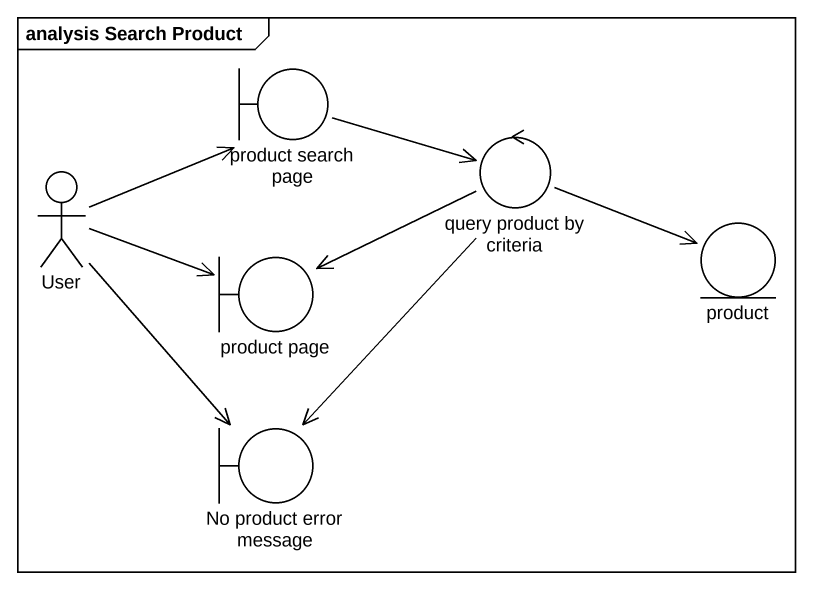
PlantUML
@startuml
mainframe analysis Search Product
boundary "product search page" as product_search_page
actor User
control "query product by criteria" as query_product_by_criteria
boundary "product page" as product_page
entity product
boundary "No product error message" as No_product_error_message
product_search_page -right-> query_product_by_criteria
User -right-> product_search_page
User -right-> product_page
User --> No_product_error_message
query_product_by_criteria -left-> product_page
query_product_by_criteria -right-> product
query_product_by_criteria --> No_product_error_message
@enduml
